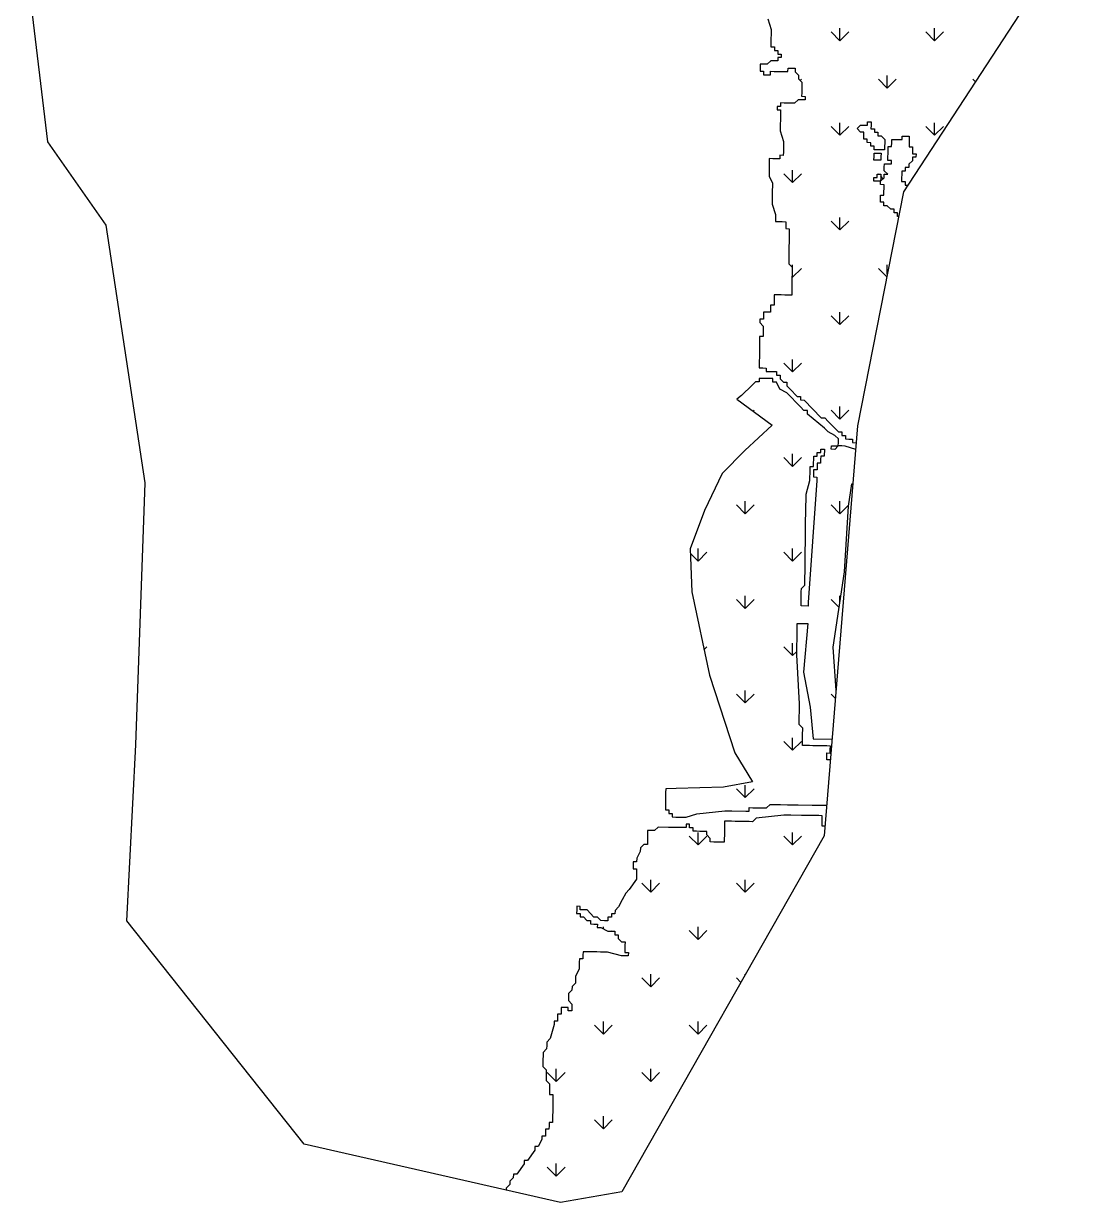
# Model space of a CAD drawing. Header units: metres. Extents: x 264685 to 266124, y 2146503 to 2149191.
# Drawn here: x 264922 to 266124, y 2146503 to 2147845 of the extents above; entities that cross this region are included whole.
import ezdxf

# ---------------------------------------------------------------- set-up
doc = ezdxf.new("R2010")
doc.units = ezdxf.units.M
doc.layers.add('MANGROOVES', color=112, linetype='Continuous')
doc.layers.add('village', color=3, linetype='Continuous')

msp = doc.modelspace()

# ---------------------------------------------------------------- linework, layer by layer
at = {"layer": 'MANGROOVES'}
for p, q in [((265769.4, 2147850.7), (265773.2, 2147838.7)), ((265773.2, 2147838.7), (265772.9, 2147822.8)), ((265772.9, 2147822.8), (265772.9, 2147818.8)), ((265772.9, 2147818.8), (265776.9, 2147818.7)), ((265776.9, 2147818.7), (265776.8, 2147814.8)), ((265772.6, 2147802.9), (265768.6, 2147799)), ((265776.6, 2147802.8), (265772.6, 2147802.9)), ((265780.6, 2147802.8), (265776.6, 2147802.8)), ((265776.8, 2147814.8), (265780.8, 2147814.7)), ((265784.6, 2147806.7), (265780.6, 2147806.7)), ((265780.6, 2147806.7), (265780.6, 2147802.8)), ((265780.8, 2147814.7), (265780.7, 2147810.7)), ((265780.7, 2147810.7), (265784.7, 2147810.7)), ((265784.7, 2147810.7), (265784.6, 2147806.7)), ((265760.6, 2147795.1), (265760.5, 2147791.1)), ((265760.5, 2147791.1), (265764.5, 2147791.1)), ((265760.7, 2147799.1), (265760.6, 2147795.1)), ((265764.6, 2147799), (265760.7, 2147799.1)), ((265764.5, 2147791.1), (265764.5, 2147787.1)), ((265768.6, 2147799), (265764.6, 2147799)), ((265772.4, 2147787), (265772.5, 2147791)), ((265772.5, 2147791), (265776.4, 2147790.9)), ((265776.4, 2147790.9), (265780.4, 2147790.8)), ((265780.4, 2147790.8), (265792.3, 2147790.7)), ((265792.3, 2147790.7), (265792.4, 2147794.6)), ((265792.4, 2147794.6), (265796.4, 2147794.6)), ((265796.4, 2147794.6), (265800.3, 2147794.5)), ((265800.3, 2147794.5), (265800.3, 2147790.5)), ((265800.3, 2147790.5), (265804.2, 2147786.5)), ((265764.5, 2147787.1), (265768.4, 2147787)), ((265768.4, 2147787), (265772.4, 2147787)), ((265804.2, 2147786.5), (265804.1, 2147782.5)), ((265804.1, 2147782.5), (265808.1, 2147778.5)), ((265808.1, 2147778.5), (265808, 2147774.5)), ((265807.9, 2147766.6), (265807.8, 2147762.6)), ((265807.8, 2147762.6), (265811.8, 2147762.5)), ((265808, 2147774.5), (265807.9, 2147766.6)), ((265811.8, 2147762.5), (265811.7, 2147758.6)), ((265783.8, 2147751), (265779.8, 2147751.1)), ((265779.8, 2147751.1), (265779.8, 2147747.1)), ((265783.9, 2147755), (265783.8, 2147751)), ((265787.8, 2147754.9), (265783.9, 2147755)), ((265791.8, 2147754.9), (265787.8, 2147754.9)), ((265799.8, 2147754.8), (265791.8, 2147754.9)), ((265803.8, 2147758.7), (265799.8, 2147754.8)), ((265807.8, 2147758.6), (265803.8, 2147758.7)), ((265811.7, 2147758.6), (265807.8, 2147758.6)), ((265779.8, 2147747.1), (265783.7, 2147747.1)), ((265783.6, 2147735.1), (265783.5, 2147731.1)), ((265783.7, 2147747.1), (265783.6, 2147739.1)), ((265783.6, 2147739.1), (265783.6, 2147735.1)), ((265783.5, 2147731.1), (265783.4, 2147727.2)), ((265783.4, 2147727.2), (265783.4, 2147723.2)), ((265783.4, 2147723.2), (265787.2, 2147711.2)), ((265870.9, 2147725.9), (265874.9, 2147729.8)), ((265874.8, 2147721.8), (265870.9, 2147725.9)), ((265878.8, 2147721.8), (265874.8, 2147721.8)), ((265874.9, 2147729.8), (265878.9, 2147729.7)), ((265878.7, 2147717.8), (265878.8, 2147721.8)), ((265878.9, 2147729.7), (265882.9, 2147729.7)), ((265882.9, 2147729.7), (265882.9, 2147733.6)), ((265882.9, 2147733.6), (265886.9, 2147733.6)), ((265886.9, 2147729.6), (265886.8, 2147725.6)), ((265886.8, 2147725.6), (265890.8, 2147725.6)), ((265886.9, 2147733.6), (265886.9, 2147729.6)), ((265890.8, 2147725.6), (265890.7, 2147721.6)), ((265890.7, 2147721.6), (265894.7, 2147721.5)), ((265787.2, 2147711.2), (265787.1, 2147703.3)), ((265878.7, 2147713.8), (265878.7, 2147717.8)), ((265882.6, 2147713.8), (265878.7, 2147713.8)), ((265882.6, 2147709.8), (265882.6, 2147713.8)), ((265886.6, 2147709.7), (265882.6, 2147709.8)), ((265886.5, 2147705.8), (265886.6, 2147709.7)), ((265894.7, 2147721.5), (265894.6, 2147717.6)), ((265894.6, 2147717.6), (265898.6, 2147717.5)), ((265898.6, 2147717.5), (265902.5, 2147713.5)), ((265902.5, 2147709.5), (265902.4, 2147705.5)), ((265902.5, 2147713.5), (265902.5, 2147709.5)), ((265910.3, 2147705.4), (265910.4, 2147709.4)), ((265910.4, 2147709.4), (265910.5, 2147713.4)), ((265910.5, 2147713.4), (265914.4, 2147713.3)), ((265914.4, 2147713.3), (265918.4, 2147713.2)), ((265918.4, 2147713.2), (265922.4, 2147713.2)), ((265922.4, 2147713.2), (265922.4, 2147717.2)), ((265922.4, 2147717.2), (265926.4, 2147717.1)), ((265926.4, 2147717.1), (265930.4, 2147717)), ((265930.3, 2147709.1), (265930.2, 2147705.1)), ((265930.4, 2147717), (265930.3, 2147713.1)), ((265930.3, 2147713.1), (265930.3, 2147709.1)), ((265783, 2147695.4), (265782.9, 2147691.4)), ((265786.9, 2147695.3), (265783, 2147695.4)), ((265787, 2147699.3), (265786.9, 2147695.3)), ((265787.1, 2147703.3), (265787, 2147699.3)), ((265890.5, 2147705.7), (265886.5, 2147705.8)), ((265890.3, 2147693.8), (265890.4, 2147697.8)), ((265890.4, 2147701.7), (265890.5, 2147705.7)), ((265894.4, 2147701.7), (265890.4, 2147701.7)), ((265890.4, 2147697.8), (265894.3, 2147697.7)), ((265894.3, 2147697.7), (265898.3, 2147697.6)), ((265898.4, 2147701.6), (265894.4, 2147701.7)), ((265898.3, 2147697.6), (265898.2, 2147693.7)), ((265902.3, 2147701.6), (265898.4, 2147701.6)), ((265902.4, 2147705.5), (265902.3, 2147701.6)), ((265906.2, 2147693.5), (265906.3, 2147697.5)), ((265906.3, 2147701.5), (265906.4, 2147705.5)), ((265906.3, 2147697.5), (265906.3, 2147701.5)), ((265906.4, 2147705.5), (265910.3, 2147705.4)), ((265930.2, 2147705.1), (265934.2, 2147705.1)), ((265934.2, 2147705.1), (265934.1, 2147701.1)), ((265934.1, 2147701.1), (265934.1, 2147697.1)), ((265934.1, 2147697.1), (265938.1, 2147697)), ((265938.1, 2147697), (265938, 2147693.1)), ((265770.9, 2147683.6), (265770.8, 2147679.6)), ((265771, 2147691.6), (265770.9, 2147687.6)), ((265770.9, 2147687.6), (265770.9, 2147683.6)), ((265775, 2147691.5), (265771, 2147691.6)), ((265778.9, 2147691.5), (265775, 2147691.5)), ((265782.9, 2147691.4), (265778.9, 2147691.5)), ((265890.2, 2147689.8), (265890.3, 2147693.8)), ((265894.2, 2147689.7), (265890.2, 2147689.8)), ((265898.2, 2147689.7), (265894.2, 2147689.7)), ((265898.2, 2147693.7), (265898.2, 2147689.7)), ((265902, 2147681.7), (265902.1, 2147685.6)), ((265902, 2147677.7), (265902, 2147681.7)), ((265902.1, 2147685.6), (265906.1, 2147685.6)), ((265906.1, 2147689.6), (265906.2, 2147693.5)), ((265910.1, 2147689.5), (265906.1, 2147689.6)), ((265906.1, 2147685.6), (265910.1, 2147685.5)), ((265910.1, 2147685.5), (265910.1, 2147689.5)), ((265925.9, 2147681.3), (265925.8, 2147677.3)), ((265929.9, 2147681.3), (265925.9, 2147681.3)), ((265934, 2147689.2), (265929.9, 2147685.2)), ((265929.9, 2147685.2), (265929.9, 2147681.3)), ((265938, 2147693.1), (265934, 2147693.1)), ((265934, 2147693.1), (265934, 2147689.2)), ((265770.8, 2147679.6), (265770.7, 2147671.7)), ((265770.7, 2147671.7), (265774.5, 2147663.7)), ((265889.9, 2147665.9), (265889.9, 2147669.9)), ((265889.9, 2147669.9), (265893.9, 2147669.9)), ((265893.9, 2147669.9), (265894, 2147673.8)), ((265894, 2147673.8), (265897.9, 2147673.8)), ((265897.9, 2147669.8), (265897.8, 2147665.8)), ((265897.8, 2147665.8), (265901.9, 2147669.7)), ((265897.9, 2147673.8), (265897.9, 2147669.8)), ((265901.9, 2147669.7), (265901.9, 2147673.7)), ((265901.9, 2147673.7), (265905.9, 2147673.7)), ((265905.9, 2147673.7), (265902, 2147677.7)), ((265921.8, 2147673.4), (265921.7, 2147669.5)), ((265921.7, 2147669.5), (265921.7, 2147665.5)), ((265921.9, 2147677.4), (265921.8, 2147673.4)), ((265925.8, 2147677.3), (265921.9, 2147677.4)), ((265774.4, 2147655.7), (265774.2, 2147639.8)), ((265774.5, 2147659.7), (265774.4, 2147655.7)), ((265774.5, 2147663.7), (265774.5, 2147659.7)), ((265893.9, 2147665.9), (265889.9, 2147665.9)), ((265897.8, 2147665.8), (265893.9, 2147665.9)), ((265897.8, 2147661.9), (265897.8, 2147665.8)), ((265901.7, 2147661.8), (265897.8, 2147661.9)), ((265901.6, 2147653.8), (265901.7, 2147657.8)), ((265901.7, 2147657.8), (265901.7, 2147661.8)), ((265921.7, 2147665.5), (265925.7, 2147665.4)), ((265925.7, 2147665.4), (265925.6, 2147661.4)), ((265925.6, 2147661.4), (265928.7, 2147661.4)), ((265897.5, 2147646), (265897.6, 2147649.9)), ((265897.5, 2147642), (265897.5, 2147646)), ((265901.5, 2147641.9), (265897.5, 2147642)), ((265897.6, 2147649.9), (265901.6, 2147649.9)), ((265901.4, 2147637.9), (265901.5, 2147641.9)), ((265901.6, 2147649.9), (265901.6, 2147653.8)), ((265774.2, 2147639.8), (265778, 2147627.8)), ((265778, 2147627.8), (265777.9, 2147623.9)), ((265905.4, 2147637.9), (265901.4, 2147637.9)), ((265909.3, 2147633.8), (265905.4, 2147637.9)), ((265913.3, 2147633.8), (265909.3, 2147633.8)), ((265913.2, 2147629.8), (265913.3, 2147633.8)), ((265917.2, 2147629.8), (265913.2, 2147629.8)), ((265917.1, 2147625.8), (265917.2, 2147629.8)), ((265777.9, 2147623.9), (265777.9, 2147619.9)), ((265777.9, 2147619.9), (265781.9, 2147619.8)), ((265781.9, 2147619.8), (265785.8, 2147619.8)), ((265785.8, 2147619.8), (265789.8, 2147619.7)), ((265789.8, 2147619.7), (265789.7, 2147615.7)), ((265789.7, 2147615.7), (265789.7, 2147611.8)), ((265918.3, 2147625.8), (265917.1, 2147625.8)), ((265789.7, 2147611.8), (265793.7, 2147611.7)), ((265793.5, 2147603.8), (265793.2, 2147583.9)), ((265793.6, 2147607.7), (265793.5, 2147603.8)), ((265793.7, 2147611.7), (265793.6, 2147607.7)), ((265793.2, 2147579.9), (265793.1, 2147575.9)), ((265793.1, 2147575.9), (265793.1, 2147571.9)), ((265793.2, 2147583.9), (265793.2, 2147579.9)), ((265793.1, 2147571.9), (265797, 2147567.9)), ((265797, 2147567.9), (265796.9, 2147563.9)), ((265796.9, 2147563.9), (265796.9, 2147560)), ((265796.8, 2147556), (265796.6, 2147544.1)), ((265796.9, 2147560), (265796.8, 2147556)), ((265780.6, 2147536.3), (265776.6, 2147536.4)), ((265776.6, 2147536.4), (265776.6, 2147532.4)), ((265784.6, 2147536.3), (265780.6, 2147536.3)), ((265788.6, 2147536.2), (265784.6, 2147536.3)), ((265792.5, 2147536.2), (265788.6, 2147536.2)), ((265796.5, 2147536.1), (265792.5, 2147536.2)), ((265796.6, 2147540.1), (265796.5, 2147536.1)), ((265796.6, 2147544.1), (265796.6, 2147540.1)), ((265772.5, 2147524.5), (265772.4, 2147520.6)), ((265772.4, 2147520.6), (265772.4, 2147516.6)), ((265776.5, 2147524.5), (265772.5, 2147524.5)), ((265776.6, 2147532.4), (265776.5, 2147528.5)), ((265776.5, 2147528.5), (265776.5, 2147524.5)), ((265764.3, 2147508.8), (265760.3, 2147508.8)), ((265760.3, 2147508.8), (265760.3, 2147504.8)), ((265764.4, 2147512.7), (265764.3, 2147508.8)), ((265768.4, 2147516.6), (265764.4, 2147516.7)), ((265764.4, 2147516.7), (265764.4, 2147512.7)), ((265772.4, 2147516.6), (265768.4, 2147516.6)), ((265760.3, 2147504.8), (265764.2, 2147500.8)), ((265764.2, 2147500.8), (265764.1, 2147496.8)), ((265764.1, 2147496.8), (265764.1, 2147492.9)), ((265760, 2147488.9), (265759.9, 2147477)), ((265764, 2147488.9), (265760, 2147488.9)), ((265764.1, 2147492.9), (265764, 2147488.9)), ((265759.8, 2147473), (265759.7, 2147469.1)), ((265759.7, 2147469.1), (265759.7, 2147465.1)), ((265759.9, 2147477), (265759.8, 2147473)), ((265759.6, 2147457.1), (265759.5, 2147453.2)), ((265759.5, 2147453.2), (265763.5, 2147453.1)), ((265759.7, 2147465.1), (265759.6, 2147461.1)), ((265759.6, 2147461.1), (265759.6, 2147457.1)), ((265763.5, 2147453.1), (265767.4, 2147453)), ((265767.4, 2147453), (265767.4, 2147449.1)), ((265763.3, 2147441.2), (265759.3, 2147441.2)), ((265759.3, 2147441.2), (265759.3, 2147437.3)), ((265767.3, 2147441.1), (265763.3, 2147441.2)), ((265771.2, 2147441.1), (265767.3, 2147441.1)), ((265767.4, 2147449.1), (265771.4, 2147449)), ((265775.2, 2147441), (265771.2, 2147441.1)), ((265771.4, 2147449), (265775.3, 2147448.9)), ((265775.2, 2147437), (265775.2, 2147441)), ((265775.3, 2147448.9), (265779.3, 2147448.9)), ((265779.3, 2147448.9), (265779.3, 2147444.9)), ((265779.3, 2147444.9), (265783.2, 2147444.9)), ((265783.2, 2147444.9), (265783.2, 2147440.9)), ((265783.2, 2147440.9), (265787.1, 2147436.8)), ((265751.3, 2147433.4), (265739.2, 2147421.6)), ((265755.3, 2147437.3), (265751.3, 2147433.4)), ((265759.3, 2147437.3), (265755.3, 2147437.3)), ((265779.1, 2147437), (265775.2, 2147437)), ((265783, 2147428.9), (265779.1, 2147437)), ((265790.9, 2147424.9), (265783, 2147428.9)), ((265787.1, 2147436.8), (265791.1, 2147436.8)), ((265791.1, 2147436.8), (265791, 2147432.8)), ((265791, 2147432.8), (265794.9, 2147428.8)), ((265794.9, 2147428.8), (265802.8, 2147420.7)), ((265739.2, 2147421.6), (265733.9, 2147417.6)), ((265733.9, 2147417.6), (265774.3, 2147388)), ((265806.5, 2147408.7), (265790.9, 2147424.9)), ((265802.8, 2147420.7), (265806.7, 2147420.6)), ((265806.7, 2147420.6), (265806.7, 2147416.7)), ((265806.7, 2147416.7), (265810.6, 2147416.6)), ((265810.6, 2147416.6), (265830.2, 2147396.4)), ((265810.5, 2147404.7), (265806.5, 2147408.7)), ((265814.4, 2147404.6), (265810.5, 2147404.7)), ((265814.4, 2147400.6), (265814.4, 2147404.6)), ((265834, 2147384.5), (265814.4, 2147400.6)), ((265774.3, 2147388), (265743, 2147359)), ((265830.2, 2147396.4), (265834.2, 2147396.4)), ((265834.2, 2147396.4), (265838.1, 2147392.3)), ((265838.1, 2147392.3), (265849.9, 2147380.2)), ((265837.9, 2147380.4), (265834, 2147384.5)), ((265845.8, 2147376.3), (265837.9, 2147380.4)), ((265849.7, 2147372.3), (265845.8, 2147376.3)), ((265849.9, 2147380.2), (265853.8, 2147380.2)), ((265853.8, 2147380.2), (265853.8, 2147376.2)), ((265853.8, 2147376.2), (265857.8, 2147376.1)), ((265857.8, 2147376.1), (265857.7, 2147372.2)), ((265829.6, 2147356.7), (265829.7, 2147360.7)), ((265829.7, 2147360.7), (265833.7, 2147360.6)), ((265833.7, 2147360.6), (265833.5, 2147352.6)), ((265841.6, 2147360.5), (265841.7, 2147364.5)), ((265845.6, 2147360.4), (265841.6, 2147360.5)), ((265841.7, 2147364.5), (265845.6, 2147364.4)), ((265845.6, 2147364.4), (265849.6, 2147364.3)), ((265849.6, 2147364.3), (265845.6, 2147360.4)), ((265849.6, 2147364.3), (265849.7, 2147368.3)), ((265853.6, 2147364.3), (265849.6, 2147364.3)), ((265849.7, 2147368.3), (265849.7, 2147372.3)), ((265857.6, 2147364.2), (265853.6, 2147364.3)), ((265869.4, 2147360.1), (265857.6, 2147364.2)), ((265857.7, 2147372.2), (265861.7, 2147372.1)), ((265861.7, 2147372.1), (265865.6, 2147372.1)), ((265865.6, 2147372.1), (265865.6, 2147368.1)), ((265865.6, 2147368.1), (265869.6, 2147368)), ((265869.6, 2147368), (265870, 2147368)), ((265743, 2147359), (265717.2, 2147333)), ((265821.5, 2147344.9), (265821.6, 2147348.8)), ((265821.6, 2147348.8), (265821.6, 2147352.8)), ((265821.6, 2147352.8), (265825.6, 2147352.8)), ((265825.6, 2147352.8), (265825.7, 2147356.7)), ((265825.7, 2147356.7), (265829.6, 2147356.7)), ((265829.6, 2147352.7), (265829.5, 2147348.7)), ((265829.5, 2147348.7), (265829.5, 2147344.8)), ((265833.5, 2147352.6), (265829.6, 2147352.7)), ((265717.2, 2147333), (265697.3, 2147290.6)), ((265817.3, 2147329), (265817.4, 2147333)), ((265817.4, 2147337), (265817.5, 2147341)), ((265817.4, 2147333), (265817.4, 2147337)), ((265817.5, 2147341), (265821.4, 2147340.9)), ((265821.4, 2147336.9), (265821.3, 2147332.9)), ((265821.3, 2147332.9), (265821.3, 2147329)), ((265821.4, 2147340.9), (265821.5, 2147344.9)), ((265825.4, 2147336.9), (265821.4, 2147336.9)), ((265825.5, 2147344.8), (265825.4, 2147340.8)), ((265825.4, 2147340.8), (265825.4, 2147336.9)), ((265829.5, 2147344.8), (265825.5, 2147344.8)), ((265813, 2147309.2), (265817.2, 2147325.1)), ((265825.2, 2147324.9), (265815.2, 2147185.9)), ((265817.2, 2147325.1), (265817.3, 2147329)), ((265821.3, 2147329), (265825.2, 2147328.9)), ((265825.2, 2147328.9), (265825.2, 2147324.9)), ((265861.1, 2147295.5), (265864.9, 2147321.3)), ((265864.9, 2147321.3), (265866.2, 2147321)), ((265813, 2147305.2), (265813, 2147309.2)), ((265812.4, 2147269.5), (265812.8, 2147297.3)), ((265812.8, 2147297.3), (265812.9, 2147301.3)), ((265812.9, 2147301.3), (265813, 2147305.2)), ((265856.6, 2147221), (265861.1, 2147295.5)), ((265697.3, 2147290.6), (265680.9, 2147247.2)), ((265812.3, 2147261.5), (265812.4, 2147265.5)), ((265812.4, 2147265.5), (265812.4, 2147269.5)), ((265812, 2147241.6), (265812.3, 2147257.5)), ((265812.3, 2147257.5), (265812.3, 2147261.5)), ((265680.9, 2147247.2), (265682.6, 2147198.2)), ((265812, 2147237.7), (265812, 2147241.6)), ((265811.5, 2147205.8), (265811.8, 2147229.7)), ((265811.8, 2147229.7), (265811.9, 2147233.7)), ((265811.9, 2147233.7), (265812, 2147237.7)), ((265843.8, 2147134.9), (265856.6, 2147221)), ((265682.6, 2147198.2), (265702.8, 2147103)), ((265807.3, 2147194), (265807.4, 2147198)), ((265807.4, 2147198), (265807.5, 2147201.9)), ((265807.5, 2147201.9), (265811.5, 2147205.8)), ((265807.2, 2147182.1), (265807.3, 2147190)), ((265807.3, 2147190), (265807.3, 2147194)), ((265815.2, 2147185.9), (265815.1, 2147181.9)), ((265815.1, 2147181.9), (265807.2, 2147182.1)), ((265802.8, 2147158.3), (265802.9, 2147162.2)), ((265802.8, 2147154.3), (265802.8, 2147158.3)), ((265802.9, 2147162.2), (265814.8, 2147162.1)), ((265814.8, 2147162.1), (265810, 2147106.5)), ((265802.6, 2147142.4), (265802.7, 2147146.3)), ((265802.7, 2147150.3), (265802.8, 2147154.3)), ((265802.7, 2147146.3), (265802.7, 2147150.3)), ((265802.4, 2147130.4), (265802.5, 2147138.4)), ((265802.5, 2147138.4), (265802.6, 2147142.4)), ((265847.2, 2147085.8), (265843.8, 2147134.9)), ((265802.4, 2147126.5), (265802.4, 2147130.4)), ((265805.5, 2147070.7), (265802.4, 2147126.5)), ((265810, 2147106.5), (265817.4, 2147066.6)), ((265702.8, 2147103), (265731.7, 2147014.6)), ((265805.2, 2147046.9), (265805.5, 2147070.7)), ((265817.4, 2147066.6), (265820.8, 2147030.7)), ((265809.1, 2147042.8), (265805.2, 2147046.9)), ((265809, 2147034.9), (265809.1, 2147042.8)), ((265808.8, 2147026.9), (265808.9, 2147030.9)), ((265808.8, 2147023), (265808.8, 2147026.9)), ((265808.9, 2147030.9), (265809, 2147034.9)), ((265820.8, 2147030.7), (265842.6, 2147030.4)), ((265731.7, 2147014.6), (265751.8, 2146981.7)), ((265812.8, 2147022.9), (265808.8, 2147023)), ((265816.7, 2147022.9), (265812.8, 2147022.9)), ((265820.7, 2147022.8), (265816.7, 2147022.9)), ((265824.7, 2147022.7), (265820.7, 2147022.8)), ((265832.6, 2147022.6), (265824.7, 2147022.7)), ((265836.6, 2147022.6), (265832.6, 2147022.6)), ((265836.4, 2147010.6), (265836.5, 2147014.6)), ((265836.4, 2147006.7), (265836.4, 2147010.6)), ((265836.5, 2147014.6), (265840.5, 2147014.5)), ((265840.6, 2147022.5), (265836.6, 2147022.6)), ((265840.5, 2147018.5), (265840.6, 2147022.5)), ((265840.5, 2147014.5), (265840.5, 2147018.5)), ((265840.3, 2147006.6), (265836.4, 2147006.7)), ((265840.6, 2147006.6), (265840.3, 2147006.6)), ((265652.9, 2146969.6), (265652.8, 2146961.7)), ((265653, 2146973.6), (265652.9, 2146969.6)), ((265664.8, 2146974.1), (265653, 2146973.6)), ((265718.8, 2146975.7), (265664.8, 2146974.1)), ((265751.8, 2146981.7), (265718.8, 2146975.7)), ((265652.8, 2146961.7), (265652.7, 2146953.7)), ((265652.7, 2146953.7), (265652.6, 2146949.7)), ((265652.6, 2146949.7), (265656.6, 2146949.7)), ((265656.6, 2146949.7), (265656.5, 2146945.7)), ((265656.5, 2146945.7), (265660.5, 2146945.6)), ((265660.5, 2146945.6), (265660.5, 2146941.7)), ((265676.4, 2146941.4), (265688.3, 2146945.2)), ((265688.3, 2146945.2), (265720.2, 2146948.7)), ((265720.2, 2146948.7), (265724.2, 2146948.7)), ((265724.2, 2146948.7), (265728.2, 2146948.6)), ((265728.2, 2146948.6), (265744.1, 2146948.4)), ((265744.1, 2146948.4), (265748, 2146948.3)), ((265748, 2146948.3), (265748.1, 2146952.3)), ((265748.1, 2146952.3), (265752.1, 2146952.2)), ((265752.1, 2146952.2), (265756, 2146952.2)), ((265787.7, 2146943.8), (265755.9, 2146940.3)), ((265756, 2146952.2), (265768, 2146952)), ((265768, 2146952), (265772, 2146955.9)), ((265772, 2146955.9), (265776, 2146955.9)), ((265776, 2146955.9), (265779.9, 2146955.8)), ((265779.9, 2146955.8), (265783.9, 2146955.7)), ((265783.9, 2146955.7), (265791.9, 2146955.6)), ((265791.7, 2146943.7), (265787.7, 2146943.8)), ((265795.7, 2146943.6), (265791.7, 2146943.7)), ((265791.9, 2146955.6), (265795.8, 2146955.6)), ((265807.6, 2146943.5), (265795.7, 2146943.6)), ((265795.8, 2146955.6), (265799.8, 2146955.5)), ((265799.8, 2146955.5), (265803.8, 2146955.4)), ((265803.8, 2146955.4), (265819.7, 2146955.2)), ((265819.5, 2146943.3), (265807.6, 2146943.5)), ((265823.5, 2146943.2), (265819.5, 2146943.3)), ((265819.7, 2146955.2), (265831.6, 2146955)), ((265827.5, 2146943.2), (265823.5, 2146943.2)), ((265831.4, 2146943.1), (265827.5, 2146943.2)), ((265831.4, 2146939.1), (265831.4, 2146943.1)), ((265831.6, 2146955), (265835.6, 2146955)), ((265835.6, 2146955), (265836.4, 2146955)), ((265644.4, 2146930), (265640.4, 2146926.1)), ((265656.3, 2146929.8), (265644.4, 2146930)), ((265660.3, 2146929.7), (265656.3, 2146929.8)), ((265672.2, 2146929.6), (265660.3, 2146929.7)), ((265660.5, 2146941.7), (265664.4, 2146941.6)), ((265664.4, 2146941.6), (265668.4, 2146941.6)), ((265668.4, 2146941.6), (265672.4, 2146941.5)), ((265676.2, 2146929.5), (265672.2, 2146929.6)), ((265672.4, 2146941.5), (265676.4, 2146941.4)), ((265680.2, 2146933.4), (265676.2, 2146933.5)), ((265676.2, 2146933.5), (265676.2, 2146929.5)), ((265680.2, 2146929.4), (265680.2, 2146933.4)), ((265684.1, 2146929.4), (265680.2, 2146929.4)), ((265684.1, 2146925.4), (265684.1, 2146929.4)), ((265720, 2146932.8), (265719.9, 2146928.9)), ((265724, 2146936.7), (265720, 2146936.8)), ((265720, 2146936.8), (265720, 2146932.8)), ((265728, 2146936.7), (265724, 2146936.7)), ((265732, 2146936.6), (265728, 2146936.7)), ((265739.9, 2146936.5), (265732, 2146936.6)), ((265743.9, 2146936.5), (265739.9, 2146936.5)), ((265747.9, 2146936.4), (265743.9, 2146936.5)), ((265751.8, 2146936.3), (265747.9, 2146936.4)), ((265755.9, 2146940.3), (265751.8, 2146936.3)), ((265831.3, 2146935.2), (265831.4, 2146939.1)), ((265831.3, 2146931.2), (265831.3, 2146935.2)), ((265834.5, 2146931.1), (265831.3, 2146931.2)), ((265632.3, 2146918.2), (265632.2, 2146914.3)), ((265632.4, 2146926.2), (265632.3, 2146922.2)), ((265632.3, 2146922.2), (265632.3, 2146918.2)), ((265636.4, 2146926.1), (265632.4, 2146926.2)), ((265640.4, 2146926.1), (265636.4, 2146926.1)), ((265688.1, 2146925.4), (265684.1, 2146925.4)), ((265692, 2146925.3), (265688.1, 2146925.4)), ((265696, 2146925.2), (265692, 2146925.3)), ((265700, 2146925.2), (265696, 2146925.2)), ((265699.9, 2146921.2), (265700, 2146925.2)), ((265703.8, 2146917.2), (265699.9, 2146921.2)), ((265703.8, 2146913.2), (265703.8, 2146917.2)), ((265719.8, 2146920.9), (265719.7, 2146916.9)), ((265719.7, 2146916.9), (265719.7, 2146913)), ((265719.9, 2146924.9), (265719.8, 2146920.9)), ((265719.9, 2146928.9), (265719.9, 2146924.9)), ((265624.2, 2146906.4), (265624.1, 2146902.4)), ((265628.2, 2146910.3), (265624.2, 2146906.4)), ((265632.2, 2146910.3), (265628.2, 2146910.3)), ((265632.2, 2146914.3), (265632.2, 2146910.3)), ((265707.8, 2146913.1), (265703.8, 2146913.2)), ((265711.7, 2146913.1), (265707.8, 2146913.1)), ((265715.7, 2146913), (265711.7, 2146913.1)), ((265719.7, 2146913), (265715.7, 2146913)), ((265616, 2146890.6), (265615.9, 2146886.7)), ((265619.9, 2146890.6), (265616, 2146890.6)), ((265620, 2146894.6), (265619.9, 2146890.6)), ((265624.1, 2146902.4), (265620, 2146894.6)), ((265615.9, 2146886.7), (265615.9, 2146882.7)), ((265615.9, 2146882.7), (265619.8, 2146882.6)), ((265619.8, 2146878.6), (265619.7, 2146874.7)), ((265619.8, 2146882.6), (265619.8, 2146878.6)), ((265619.7, 2146870.7), (265611.5, 2146858.9)), ((265619.7, 2146874.7), (265619.7, 2146870.7)), ((265607.5, 2146855), (265603.4, 2146847.1)), ((265611.5, 2146858.9), (265607.5, 2146855)), ((265551.6, 2146835.9), (265551.5, 2146831.9)), ((265555.6, 2146839.8), (265551.6, 2146839.9)), ((265551.6, 2146839.9), (265551.6, 2146835.9)), ((265555.5, 2146835.9), (265555.6, 2146839.8)), ((265559.5, 2146835.8), (265555.5, 2146835.9)), ((265563.5, 2146835.7), (265559.5, 2146835.8)), ((265567.4, 2146831.7), (265563.5, 2146835.7)), ((265599.3, 2146839.2), (265595.3, 2146835.3)), ((265603.4, 2146847.1), (265599.3, 2146839.2)), ((265551.5, 2146831.9), (265555.5, 2146831.9)), ((265555.5, 2146831.9), (265555.4, 2146827.9)), ((265555.4, 2146827.9), (265559.4, 2146827.9)), ((265559.4, 2146827.9), (265563.3, 2146823.8)), ((265563.3, 2146823.8), (265567.3, 2146823.8)), ((265567.3, 2146823.8), (265567.2, 2146819.8)), ((265571.3, 2146827.7), (265567.4, 2146831.7)), ((265575.3, 2146827.6), (265571.3, 2146827.7)), ((265579.2, 2146823.6), (265575.3, 2146827.6)), ((265583.2, 2146823.5), (265579.2, 2146823.6)), ((265587.1, 2146823.5), (265583.2, 2146823.5)), ((265587.2, 2146827.4), (265587.1, 2146823.5)), ((265591.2, 2146827.4), (265587.2, 2146827.4)), ((265595.2, 2146831.3), (265591.2, 2146831.4)), ((265591.2, 2146831.4), (265591.2, 2146827.4)), ((265595.3, 2146835.3), (265595.2, 2146831.3)), ((265567.2, 2146819.8), (265571.2, 2146819.7)), ((265571.2, 2146819.7), (265575.2, 2146819.7)), ((265575.2, 2146819.7), (265575.1, 2146815.7)), ((265575.1, 2146815.7), (265579.1, 2146815.6)), ((265579.1, 2146815.6), (265587, 2146811.5)), ((265587, 2146811.5), (265590.9, 2146811.5)), ((265590.9, 2146811.5), (265594.9, 2146811.4)), ((265594.9, 2146811.4), (265594.9, 2146807.4)), ((265594.9, 2146807.4), (265598.8, 2146807.4)), ((265598.8, 2146807.4), (265598.8, 2146803.4)), ((265598.8, 2146803.4), (265602.7, 2146799.4)), ((265602.7, 2146799.4), (265606.7, 2146799.3)), ((265606.7, 2146799.3), (265606.6, 2146795.3)), ((265606.6, 2146795.3), (265606.6, 2146791.4)), ((265558.8, 2146788.1), (265558.7, 2146784.1)), ((265558.7, 2146784.1), (265558.7, 2146780.1)), ((265562.8, 2146788), (265558.8, 2146788.1)), ((265566.7, 2146788), (265562.8, 2146788)), ((265570.7, 2146787.9), (265566.7, 2146788)), ((265574.7, 2146787.9), (265570.7, 2146787.9)), ((265578.7, 2146787.8), (265574.7, 2146787.9)), ((265582.6, 2146787.7), (265578.7, 2146787.8)), ((265586.6, 2146787.7), (265582.6, 2146787.7)), ((265602.5, 2146783.5), (265586.6, 2146787.7)), ((265606.4, 2146783.4), (265602.5, 2146783.5)), ((265610.4, 2146783.4), (265606.4, 2146783.4)), ((265606.6, 2146791.4), (265606.5, 2146787.4)), ((265606.5, 2146787.4), (265610.5, 2146787.3)), ((265610.5, 2146787.3), (265610.4, 2146783.4)), ((265554.5, 2146768.3), (265550.4, 2146760.4)), ((265554.6, 2146776.2), (265554.5, 2146768.3)), ((265554.7, 2146780.2), (265554.6, 2146776.2)), ((265558.7, 2146780.1), (265554.7, 2146780.2)), ((265550.4, 2146756.4), (265550.3, 2146752.4)), ((265550.4, 2146760.4), (265550.4, 2146756.4)), ((265546.2, 2146744.5), (265542.2, 2146740.6)), ((265546.3, 2146748.5), (265546.2, 2146744.5)), ((265550.3, 2146752.4), (265546.3, 2146748.5)), ((265542.2, 2146740.6), (265542.1, 2146736.7)), ((265542.1, 2146736.7), (265542.1, 2146732.7)), ((265542.1, 2146732.7), (265546, 2146728.6)), ((265546, 2146728.6), (265545.9, 2146724.7)), ((265529.9, 2146716.9), (265529.8, 2146713)), ((265533.9, 2146716.9), (265529.9, 2146716.9)), ((265534, 2146724.8), (265533.9, 2146720.9)), ((265533.9, 2146720.9), (265533.9, 2146716.9)), ((265538, 2146724.8), (265534, 2146724.8)), ((265541.9, 2146724.7), (265538, 2146724.8)), ((265541.9, 2146720.7), (265541.9, 2146724.7)), ((265545.9, 2146720.7), (265541.9, 2146720.7)), ((265545.9, 2146724.7), (265545.9, 2146720.7)), ((265525.8, 2146705.1), (265521.5, 2146689.2)), ((265529.8, 2146709), (265525.8, 2146709.1)), ((265525.8, 2146709.1), (265525.8, 2146705.1)), ((265529.8, 2146713), (265529.8, 2146709)), ((265521.5, 2146689.2), (265517.5, 2146685.3)), ((265517.4, 2146677.4), (265513.4, 2146673.5)), ((265517.5, 2146681.3), (265517.4, 2146677.4)), ((265517.5, 2146685.3), (265517.5, 2146681.3)), ((265513.2, 2146661.5), (265513.1, 2146657.6)), ((265513.3, 2146669.5), (265513.2, 2146665.5)), ((265513.2, 2146665.5), (265513.2, 2146661.5)), ((265513.4, 2146673.5), (265513.3, 2146669.5)), ((265513.1, 2146657.6), (265517, 2146653.5)), ((265517, 2146653.5), (265516.9, 2146645.6)), ((265516.9, 2146645.6), (265516.9, 2146641.6)), ((265516.9, 2146641.6), (265520.8, 2146637.6)), ((265520.8, 2146637.6), (265520.7, 2146629.6)), ((265520.7, 2146629.6), (265520.6, 2146625.6)), ((265520.6, 2146625.6), (265524.6, 2146625.6)), ((265524.6, 2146625.6), (265524.5, 2146621.6)), ((265524.5, 2146621.6), (265524.5, 2146617.6)), ((265524.4, 2146613.6), (265524.3, 2146609.7)), ((265524.3, 2146609.7), (265524.3, 2146605.7)), ((265524.5, 2146617.6), (265524.4, 2146613.6)), ((265524.1, 2146593.8), (265520.1, 2146593.8)), ((265520.1, 2146593.8), (265520.1, 2146589.9)), ((265524.2, 2146597.7), (265524.1, 2146593.8)), ((265524.3, 2146605.7), (265524.2, 2146601.7)), ((265524.2, 2146601.7), (265524.2, 2146597.7)), ((265516, 2146582), (265515.9, 2146578)), ((265520, 2146585.9), (265516, 2146585.9)), ((265516, 2146585.9), (265516, 2146582)), ((265520.1, 2146589.9), (265520, 2146585.9)), ((265511.9, 2146574.1), (265507.8, 2146566.2)), ((265515.9, 2146578), (265511.9, 2146578)), ((265511.9, 2146578), (265511.9, 2146574.1)), ((265503.8, 2146562.3), (265495.6, 2146550.4)), ((265507.8, 2146566.2), (265503.8, 2146566.2)), ((265503.8, 2146566.2), (265503.8, 2146562.3)), ((265491.6, 2146546.5), (265483.5, 2146534.7)), ((265491.7, 2146550.5), (265491.6, 2146546.5)), ((265495.6, 2146550.4), (265491.7, 2146550.5)), ((265475.4, 2146526.9), (265475.3, 2146522.9)), ((265479.4, 2146530.8), (265475.4, 2146526.9)), ((265479.5, 2146534.8), (265479.4, 2146530.8)), ((265483.5, 2146534.7), (265479.5, 2146534.8)), ((265475.3, 2146522.9), (265471.3, 2146519)), ((265471.3, 2146519), (265471.3, 2146516.7))]:
    msp.add_line(p, q, dxfattribs=at)
at = {"layer": 'MANGROOVES', "linetype": 'Continuous'}
for p, q in [((265851.5, 2147825.8), (265841.4, 2147835.9)), ((265851.5, 2147825.8), (265851.5, 2147840.1)), ((265851.5, 2147825.8), (265861.6, 2147835.9)), ((265959.3, 2147825.8), (265949.2, 2147835.9)), ((265959.3, 2147825.8), (265959.3, 2147840.1)), ((265959.3, 2147825.8), (265969.4, 2147835.9)), ((265806.2, 2147780.5), (265807.7, 2147782)), ((265905.4, 2147771.9), (265895.3, 2147782)), ((265905.4, 2147771.9), (265905.4, 2147786.2)), ((265905.4, 2147771.9), (265915.5, 2147782)), ((266005.9, 2147779.2), (266003, 2147782)), ((265851.5, 2147718.1), (265841.4, 2147728.2)), ((265851.5, 2147718.1), (265851.5, 2147732.3)), ((265851.5, 2147718.1), (265861.6, 2147728.2)), ((265959.3, 2147718.1), (265949.2, 2147728.2)), ((265959.3, 2147718.1), (265959.3, 2147732.3)), ((265959.3, 2147718.1), (265969.4, 2147728.2)), ((265797.6, 2147664.2), (265787.5, 2147674.3)), ((265797.6, 2147664.2), (265797.6, 2147678.5)), ((265797.6, 2147664.2), (265807.7, 2147674.3)), ((265895.7, 2147673.8), (265895.3, 2147674.3)), ((265900.8, 2147668.7), (265897.9, 2147671.6)), ((265905.4, 2147673.7), (265905.4, 2147674.2)), ((265851.5, 2147610.3), (265841.4, 2147620.4)), ((265851.5, 2147610.3), (265851.5, 2147624.6)), ((265851.5, 2147610.3), (265861.6, 2147620.4)), ((265797.6, 2147556.4), (265797.6, 2147570.7)), ((265797.6, 2147556.4), (265807.7, 2147566.5)), ((265904.8, 2147557), (265895.3, 2147566.5)), ((265905.4, 2147559.9), (265905.4, 2147570.7)), ((265797.6, 2147556.4), (265796.8, 2147557.2)), ((265851.5, 2147502.5), (265841.4, 2147512.6)), ((265851.5, 2147502.5), (265851.5, 2147516.8)), ((265851.5, 2147502.5), (265861.6, 2147512.6)), ((265797.6, 2147448.6), (265787.5, 2147458.7)), ((265797.6, 2147448.6), (265797.6, 2147462.9)), ((265797.6, 2147448.6), (265807.7, 2147458.7)), ((265752.7, 2147403.8), (265753.8, 2147404.9)), ((265851.5, 2147394.8), (265841.4, 2147404.9)), ((265851.5, 2147394.8), (265851.5, 2147409.1)), ((265851.5, 2147394.8), (265861.6, 2147404.9)), ((265797.6, 2147340.9), (265787.5, 2147351)), ((265797.6, 2147340.9), (265797.6, 2147355.2)), ((265797.6, 2147340.9), (265807.7, 2147351)), ((265743.7, 2147287), (265733.6, 2147297.1)), ((265743.7, 2147287), (265743.7, 2147301.3)), ((265743.7, 2147287), (265753.8, 2147297.1)), ((265851.5, 2147287), (265841.4, 2147297.1)), ((265851.5, 2147287), (265851.5, 2147301.3)), ((265851.5, 2147287), (265861.3, 2147296.8)), ((265689.9, 2147233.1), (265681.1, 2147241.9)), ((265689.9, 2147233.1), (265689.9, 2147247.4)), ((265689.9, 2147233.1), (265700, 2147243.2)), ((265797.6, 2147233.1), (265787.5, 2147243.2)), ((265797.6, 2147233.1), (265797.6, 2147247.4)), ((265797.6, 2147233.1), (265807.7, 2147243.2)), ((265743.7, 2147179.2), (265733.6, 2147189.3)), ((265743.7, 2147179.2), (265743.7, 2147193.5)), ((265743.7, 2147179.2), (265753.8, 2147189.3)), ((265850.5, 2147180.2), (265841.4, 2147189.3)), ((265851.5, 2147187), (265851.5, 2147193.5)), ((265696.6, 2147132.1), (265700, 2147135.5)), ((265797.6, 2147125.4), (265787.5, 2147135.5)), ((265797.6, 2147125.4), (265797.6, 2147139.6)), ((265797.6, 2147125.4), (265802.4, 2147130.2)), ((265743.7, 2147071.5), (265733.6, 2147081.6)), ((265743.7, 2147071.5), (265743.7, 2147085.8)), ((265743.7, 2147071.5), (265753.8, 2147081.6)), ((265846.3, 2147076.7), (265841.4, 2147081.6)), ((265797.6, 2147017.6), (265787.5, 2147027.7)), ((265797.6, 2147017.6), (265797.6, 2147031.9)), ((265797.6, 2147017.6), (265807.7, 2147027.7)), ((265743.7, 2146963.7), (265733.6, 2146973.8)), ((265743.7, 2146963.7), (265743.7, 2146978)), ((265743.7, 2146963.7), (265753.8, 2146973.8)), ((265689.9, 2146909.8), (265679.8, 2146919.9)), ((265689.9, 2146909.8), (265689.9, 2146924.1)), ((265689.9, 2146909.8), (265700, 2146919.9)), ((265797.6, 2146909.8), (265787.5, 2146919.9)), ((265797.6, 2146909.8), (265797.6, 2146924.1)), ((265797.6, 2146909.8), (265807.7, 2146919.9)), ((265636, 2146855.9), (265625.9, 2146866.1)), ((265636, 2146855.9), (265636, 2146870.2)), ((265636, 2146855.9), (265646.1, 2146866.1)), ((265743.7, 2146855.9), (265733.6, 2146866.1)), ((265743.7, 2146855.9), (265743.7, 2146870.2)), ((265743.7, 2146855.9), (265753.8, 2146866.1)), ((265582.1, 2146814.1), (265582.1, 2146816.4)), ((265591.5, 2146811.5), (265592.2, 2146812.2)), ((265689.9, 2146802.1), (265679.8, 2146812.2)), ((265689.9, 2146802.1), (265689.9, 2146816.4)), ((265689.9, 2146802.1), (265700, 2146812.2)), ((265636, 2146748.2), (265625.9, 2146758.3)), ((265636, 2146748.2), (265636, 2146762.5)), ((265636, 2146748.2), (265646.1, 2146758.3)), ((265738.7, 2146753.2), (265733.6, 2146758.3)), ((265743.7, 2146762.1), (265743.7, 2146762.5)), ((265582.1, 2146694.3), (265572, 2146704.4)), ((265582.1, 2146694.3), (265582.1, 2146708.6)), ((265582.1, 2146694.3), (265592.2, 2146704.4)), ((265689.9, 2146694.3), (265679.8, 2146704.4)), ((265689.9, 2146694.3), (265689.9, 2146708.6)), ((265689.9, 2146694.3), (265700, 2146704.4)), ((265528.2, 2146640.4), (265518.1, 2146650.5)), ((265528.2, 2146640.4), (265528.2, 2146654.7)), ((265528.2, 2146640.4), (265538.3, 2146650.5)), ((265636, 2146640.4), (265625.9, 2146650.5)), ((265636, 2146640.4), (265636, 2146654.7)), ((265636, 2146640.4), (265646.1, 2146650.5)), ((265582.1, 2146586.5), (265572, 2146596.6)), ((265582.1, 2146586.5), (265582.1, 2146600.8)), ((265582.1, 2146586.5), (265592.2, 2146596.6)), ((265528.2, 2146532.7), (265518.1, 2146542.8)), ((265528.2, 2146532.7), (265528.2, 2146546.9)), ((265528.2, 2146532.7), (265538.3, 2146542.8))]:
    msp.add_line(p, q, dxfattribs=at)
at = {"layer": 'village'}
for p, q in [((266124.2, 2147960.1), (265923.8, 2147653.8)), ((264949.1, 2147710.7), (264921.6, 2147942.9)), ((265015.6, 2147615.9), (264949.1, 2147710.7)), ((265923.8, 2147653.8), (265871.6, 2147387.3)), ((265060.1, 2147322.3), (265015.6, 2147615.9)), ((265871.6, 2147387.3), (265833.6, 2146920.2)), ((265049.5, 2147023.8), (265060.1, 2147322.3)), ((265039.3, 2146823.2), (265049.5, 2147023.8)), ((265833.6, 2146920.2), (265603, 2146514.5)), ((265241.2, 2146568.8), (265039.3, 2146823.2)), ((265533.3, 2146502.6), (265241.2, 2146568.8)), ((265603, 2146514.5), (265533.3, 2146502.6))]:
    msp.add_line(p, q, dxfattribs=at)

doc.saveas('drawing.dxf')
